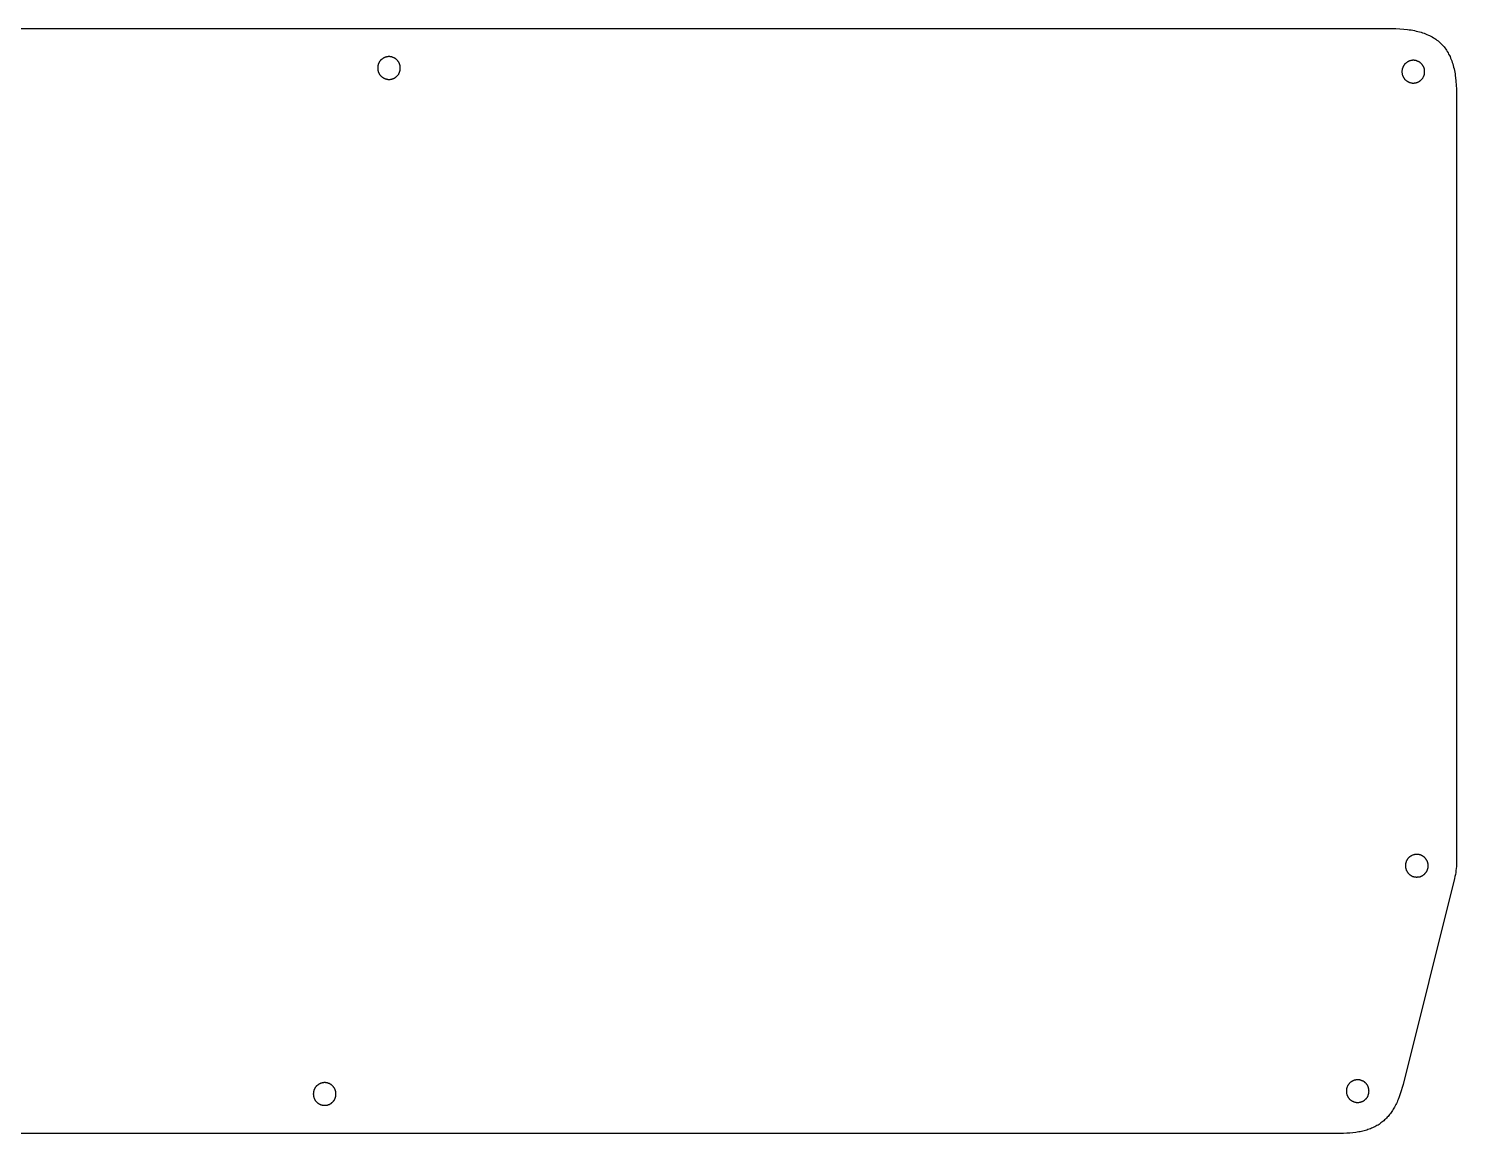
# Model space of a CAD drawing. Header units: millimetres. Extents: x 304 to 569, y -117 to -14.
# Drawn here: x 436.5 to 568.6, y -116.6 to -14.4 of the extents above; entities that cross this region are included whole.
import ezdxf

# ---------------------------------------------------------------- set-up
doc = ezdxf.new("R2010")
doc.units = ezdxf.units.MM
doc.layers.add('top_and_bottom$tb_outline', color=18, linetype='Continuous', true_color=0x000000)
doc.layers.add('top_and_bottom$tb_screws', color=18, linetype='Continuous', true_color=0x000000)

msp = doc.modelspace()

# ---------------------------------------------------------------- linework, layer by layer
at = {"layer": 'top_and_bottom$tb_outline'}
for p, q in [((310.46, -14.43), (562.58, -14.43)), ((562.58, -14.43), (562.97, -14.44)), ((562.97, -14.44), (563.35, -14.45)), ((563.35, -14.45), (563.71, -14.48)), ((563.71, -14.48), (564.06, -14.52)), ((564.06, -14.52), (564.22, -14.54)), ((564.22, -14.54), (564.39, -14.56)), ((564.39, -14.56), (564.55, -14.59)), ((564.55, -14.59), (564.71, -14.62)), ((564.71, -14.62), (564.86, -14.66)), ((564.86, -14.66), (565.01, -14.69)), ((565.01, -14.69), (565.16, -14.73)), ((565.16, -14.73), (565.31, -14.77)), ((565.31, -14.77), (565.45, -14.82)), ((565.45, -14.82), (565.59, -14.86)), ((565.59, -14.86), (565.72, -14.92)), ((565.72, -14.92), (565.85, -14.97)), ((565.85, -14.97), (565.98, -15.03)), ((565.98, -15.03), (566.1, -15.08)), ((566.1, -15.08), (566.22, -15.15)), ((566.22, -15.15), (566.34, -15.21)), ((566.34, -15.21), (566.46, -15.28)), ((566.46, -15.28), (566.57, -15.35)), ((566.57, -15.35), (566.68, -15.42)), ((566.68, -15.42), (566.78, -15.5)), ((566.78, -15.5), (566.88, -15.58)), ((566.88, -15.58), (566.98, -15.67)), ((566.98, -15.67), (567.08, -15.75)), ((567.08, -15.75), (567.17, -15.84)), ((567.17, -15.84), (567.26, -15.93)), ((567.26, -15.93), (567.35, -16.03)), ((567.35, -16.03), (567.43, -16.13)), ((567.43, -16.13), (567.51, -16.23)), ((567.51, -16.23), (567.59, -16.33)), ((567.59, -16.33), (567.66, -16.44)), ((567.66, -16.44), (567.73, -16.55)), ((567.73, -16.55), (567.8, -16.67)), ((567.8, -16.67), (567.86, -16.79)), ((567.86, -16.79), (567.93, -16.91)), ((567.93, -16.91), (567.99, -17.03)), ((567.99, -17.03), (568.04, -17.16)), ((568.04, -17.16), (568.1, -17.29)), ((568.1, -17.29), (568.15, -17.43)), ((568.15, -17.43), (568.19, -17.56)), ((568.19, -17.56), (568.24, -17.7)), ((568.24, -17.7), (568.28, -17.85)), ((568.28, -17.85), (568.32, -18)), ((568.32, -18), (568.36, -18.15)), ((568.36, -18.15), (568.39, -18.3)), ((568.39, -18.3), (568.42, -18.46)), ((568.42, -18.46), (568.45, -18.62)), ((568.45, -18.62), (568.47, -18.79)), ((568.47, -18.79), (568.5, -18.96)), ((568.5, -18.96), (568.53, -19.3)), ((568.53, -19.3), (568.56, -19.67)), ((568.56, -19.67), (568.57, -20.04)), ((568.57, -20.04), (568.58, -20.43)), ((568.58, -20.43), (568.58, -91.58)), ((568.53, -92.31), (568.51, -92.5)), ((568.55, -92.13), (568.53, -92.31)), ((568.57, -91.95), (568.55, -92.13)), ((568.58, -91.76), (568.57, -91.95)), ((568.58, -91.58), (568.58, -91.76)), ((568.4, -93.04), (563.64, -112.09)), ((568.44, -92.86), (568.4, -93.04)), ((568.48, -92.68), (568.44, -92.86)), ((568.51, -92.5), (568.48, -92.68)), ((563.64, -112.09), (563.56, -112.39)), ((563.19, -113.48), (563.14, -113.61)), ((563.29, -113.23), (563.19, -113.48)), ((563.38, -112.96), (563.29, -113.23)), ((563.47, -112.68), (563.38, -112.96)), ((563.56, -112.39), (563.47, -112.68)), ((562.4, -114.88), (562.33, -114.97)), ((562.47, -114.79), (562.4, -114.88)), ((562.54, -114.7), (562.47, -114.79)), ((562.61, -114.6), (562.54, -114.7)), ((562.67, -114.5), (562.61, -114.6)), ((562.74, -114.4), (562.67, -114.5)), ((562.8, -114.29), (562.74, -114.4)), ((562.86, -114.19), (562.8, -114.29)), ((562.92, -114.07), (562.86, -114.19)), ((562.97, -113.96), (562.92, -114.07)), ((563.03, -113.85), (562.97, -113.96)), ((563.09, -113.73), (563.03, -113.85)), ((563.14, -113.61), (563.09, -113.73)), ((560.62, -116.2), (560.51, -116.24)), ((560.72, -116.15), (560.62, -116.2)), ((560.83, -116.11), (560.72, -116.15)), ((560.93, -116.06), (560.83, -116.11)), ((561.03, -116.01), (560.93, -116.06)), ((561.13, -115.96), (561.03, -116.01)), ((561.23, -115.9), (561.13, -115.96)), ((561.33, -115.85), (561.23, -115.9)), ((561.42, -115.79), (561.33, -115.85)), ((561.51, -115.72), (561.42, -115.79)), ((561.6, -115.66), (561.51, -115.72)), ((561.69, -115.59), (561.6, -115.66)), ((561.78, -115.52), (561.69, -115.59)), ((561.86, -115.45), (561.78, -115.52)), ((561.94, -115.38), (561.86, -115.45)), ((562.02, -115.3), (561.94, -115.38)), ((562.1, -115.22), (562.02, -115.3)), ((562.18, -115.14), (562.1, -115.22)), ((562.26, -115.06), (562.18, -115.14)), ((562.33, -114.97), (562.26, -115.06)), ((557.82, -116.63), (315.22, -116.63)), ((558.13, -116.63), (557.82, -116.63)), ((558.43, -116.62), (558.13, -116.63)), ((558.73, -116.6), (558.43, -116.62)), ((559.01, -116.57), (558.73, -116.6)), ((559.28, -116.54), (559.01, -116.57)), ((559.41, -116.52), (559.28, -116.54)), ((559.54, -116.49), (559.41, -116.52)), ((559.67, -116.47), (559.54, -116.49)), ((559.8, -116.44), (559.67, -116.47)), ((559.92, -116.41), (559.8, -116.44)), ((560.04, -116.38), (559.92, -116.41)), ((560.16, -116.35), (560.04, -116.38)), ((560.28, -116.32), (560.16, -116.35)), ((560.39, -116.28), (560.28, -116.32)), ((560.51, -116.24), (560.39, -116.28))]:
    msp.add_line(p, q, dxfattribs=at)
at = {"layer": 'top_and_bottom$tb_screws'}
for p, q in [((469.34, -17.17), (469.31, -17.18)), ((469.37, -17.15), (469.34, -17.17)), ((469.41, -17.13), (469.37, -17.15)), ((469.44, -17.12), (469.41, -17.13)), ((469.47, -17.1), (469.44, -17.12)), ((469.51, -17.09), (469.47, -17.1)), ((469.54, -17.08), (469.51, -17.09)), ((469.58, -17.07), (469.54, -17.08)), ((469.61, -17.06), (469.58, -17.07)), ((469.65, -17.05), (469.61, -17.06)), ((469.68, -17.05), (469.65, -17.05)), ((469.72, -17.04), (469.68, -17.05)), ((469.75, -17.04), (469.72, -17.04)), ((469.79, -17.03), (469.75, -17.04)), ((469.83, -17.03), (469.79, -17.03)), ((469.86, -17.03), (469.83, -17.03)), ((469.9, -17.03), (469.86, -17.03)), ((469.94, -17.03), (469.9, -17.03)), ((469.97, -17.04), (469.94, -17.03)), ((470.01, -17.04), (469.97, -17.04)), ((470.05, -17.05), (470.01, -17.04)), ((470.08, -17.06), (470.05, -17.05)), ((470.12, -17.06), (470.08, -17.06)), ((470.15, -17.07), (470.12, -17.06)), ((470.19, -17.09), (470.15, -17.07)), ((470.22, -17.1), (470.19, -17.09)), ((470.25, -17.11), (470.22, -17.1)), ((470.29, -17.13), (470.25, -17.11)), ((470.32, -17.14), (470.29, -17.13)), ((470.35, -17.16), (470.32, -17.14)), ((470.39, -17.18), (470.35, -17.16)), ((468.82, -17.92), (468.81, -17.95)), ((468.81, -17.95), (468.81, -17.99)), ((468.81, -17.99), (468.81, -18.03)), ((468.81, -18.03), (468.81, -18.06)), ((468.81, -18.06), (468.81, -18.1)), ((468.81, -18.1), (468.81, -18.14)), ((468.81, -18.14), (468.81, -18.17)), ((468.81, -18.17), (468.81, -18.21)), ((468.81, -18.21), (468.82, -18.25)), ((468.83, -17.85), (468.82, -17.88)), ((468.82, -17.88), (468.82, -17.92)), ((468.82, -18.25), (468.82, -18.28)), ((468.82, -18.28), (468.83, -18.32)), ((468.84, -17.81), (468.83, -17.85)), ((468.83, -18.32), (468.84, -18.35)), ((468.85, -17.78), (468.84, -17.81)), ((468.84, -18.35), (468.85, -18.39)), ((468.86, -17.74), (468.85, -17.78)), ((468.85, -18.39), (468.86, -18.42)), ((468.87, -17.71), (468.86, -17.74)), ((468.86, -18.42), (468.87, -18.46)), ((468.89, -17.67), (468.87, -17.71)), ((468.87, -18.46), (468.89, -18.49)), ((468.9, -17.64), (468.89, -17.67)), ((468.92, -17.61), (468.9, -17.64)), ((468.94, -17.58), (468.92, -17.61)), ((468.95, -17.54), (468.94, -17.58)), ((468.97, -17.51), (468.95, -17.54)), ((468.99, -17.48), (468.97, -17.51)), ((469.01, -17.45), (468.99, -17.48)), ((469.04, -17.42), (469.01, -17.45)), ((469.06, -17.4), (469.04, -17.42)), ((469.08, -17.37), (469.06, -17.4)), ((469.11, -17.34), (469.08, -17.37)), ((469.14, -17.32), (469.11, -17.34)), ((469.16, -17.29), (469.14, -17.32)), ((469.19, -17.27), (469.16, -17.29)), ((469.22, -17.25), (469.19, -17.27)), ((469.25, -17.22), (469.22, -17.25)), ((469.28, -17.2), (469.25, -17.22)), ((469.31, -17.18), (469.28, -17.2)), ((470.42, -17.19), (470.39, -17.18)), ((470.45, -17.21), (470.42, -17.19)), ((470.48, -17.24), (470.45, -17.21)), ((470.51, -17.26), (470.48, -17.24)), ((470.53, -17.28), (470.51, -17.26)), ((470.56, -17.3), (470.53, -17.28)), ((470.59, -17.33), (470.56, -17.3)), ((470.61, -17.36), (470.59, -17.33)), ((470.64, -17.38), (470.61, -17.36)), ((470.66, -17.41), (470.64, -17.38)), ((470.68, -17.44), (470.66, -17.41)), ((470.71, -17.47), (470.68, -17.44)), ((470.73, -17.5), (470.71, -17.47)), ((470.75, -17.53), (470.73, -17.5)), ((470.77, -17.56), (470.75, -17.53)), ((470.78, -17.59), (470.77, -17.56)), ((470.8, -17.62), (470.78, -17.59)), ((470.82, -17.66), (470.8, -17.62)), ((470.83, -17.69), (470.82, -17.66)), ((470.82, -18.51), (470.83, -18.47)), ((470.84, -17.72), (470.83, -17.69)), ((470.83, -18.47), (470.84, -18.44)), ((470.85, -17.76), (470.84, -17.72)), ((470.84, -18.44), (470.85, -18.4)), ((470.86, -17.79), (470.85, -17.76)), ((470.85, -18.4), (470.86, -18.37)), ((470.87, -17.83), (470.86, -17.79)), ((470.86, -18.37), (470.87, -18.33)), ((470.88, -17.86), (470.87, -17.83)), ((470.87, -18.33), (470.88, -18.3)), ((470.89, -17.9), (470.88, -17.86)), ((470.88, -18.3), (470.89, -18.26)), ((470.89, -17.94), (470.89, -17.9)), ((470.9, -17.97), (470.89, -17.94)), ((470.89, -18.23), (470.9, -18.19)), ((470.89, -18.26), (470.89, -18.23)), ((470.9, -18.01), (470.9, -17.97)), ((470.9, -18.05), (470.9, -18.01)), ((470.9, -18.08), (470.9, -18.05)), ((470.9, -18.12), (470.9, -18.08)), ((470.9, -18.15), (470.9, -18.12)), ((470.9, -18.19), (470.9, -18.15)), ((563.55, -18.29), (563.54, -18.33)), ((563.54, -18.33), (563.54, -18.37)), ((563.54, -18.37), (563.54, -18.4)), ((563.54, -18.4), (563.54, -18.44)), ((563.54, -18.44), (563.54, -18.48)), ((563.54, -18.48), (563.54, -18.51)), ((563.56, -18.22), (563.55, -18.26)), ((563.55, -18.26), (563.55, -18.29)), ((563.57, -18.19), (563.56, -18.22)), ((563.58, -18.12), (563.57, -18.15)), ((563.57, -18.15), (563.57, -18.19)), ((563.6, -18.08), (563.58, -18.12)), ((563.61, -18.05), (563.6, -18.08)), ((563.62, -18.01), (563.61, -18.05)), ((563.64, -17.98), (563.62, -18.01)), ((563.65, -17.95), (563.64, -17.98)), ((563.67, -17.92), (563.65, -17.95)), ((563.69, -17.88), (563.67, -17.92)), ((563.71, -17.85), (563.69, -17.88)), ((563.73, -17.82), (563.71, -17.85)), ((563.75, -17.79), (563.73, -17.82)), ((563.77, -17.76), (563.75, -17.79)), ((563.79, -17.74), (563.77, -17.76)), ((563.82, -17.71), (563.79, -17.74)), ((563.84, -17.68), (563.82, -17.71)), ((563.87, -17.66), (563.84, -17.68)), ((563.9, -17.63), (563.87, -17.66)), ((563.92, -17.61), (563.9, -17.63)), ((563.95, -17.59), (563.92, -17.61)), ((563.98, -17.56), (563.95, -17.59)), ((564.01, -17.54), (563.98, -17.56)), ((564.04, -17.52), (564.01, -17.54)), ((564.08, -17.51), (564.04, -17.52)), ((564.11, -17.49), (564.08, -17.51)), ((564.14, -17.47), (564.11, -17.49)), ((564.17, -17.46), (564.14, -17.47)), ((564.21, -17.44), (564.17, -17.46)), ((564.24, -17.43), (564.21, -17.44)), ((564.28, -17.42), (564.24, -17.43)), ((564.31, -17.41), (564.28, -17.42)), ((564.35, -17.4), (564.31, -17.41)), ((564.38, -17.39), (564.35, -17.4)), ((564.42, -17.39), (564.38, -17.39)), ((564.45, -17.38), (564.42, -17.39)), ((564.49, -17.38), (564.45, -17.38)), ((564.53, -17.37), (564.49, -17.38)), ((564.56, -17.37), (564.53, -17.37)), ((564.6, -17.37), (564.56, -17.37)), ((564.64, -17.37), (564.6, -17.37)), ((564.67, -17.37), (564.64, -17.37)), ((564.71, -17.38), (564.67, -17.37)), ((564.74, -17.38), (564.71, -17.38)), ((564.78, -17.39), (564.74, -17.38)), ((564.82, -17.4), (564.78, -17.39)), ((564.85, -17.4), (564.82, -17.4)), ((564.89, -17.41), (564.85, -17.4)), ((564.92, -17.43), (564.89, -17.41)), ((564.96, -17.44), (564.92, -17.43)), ((564.99, -17.45), (564.96, -17.44)), ((565.02, -17.47), (564.99, -17.45)), ((565.06, -17.48), (565.02, -17.47)), ((565.09, -17.5), (565.06, -17.48)), ((565.12, -17.52), (565.09, -17.5)), ((565.15, -17.53), (565.12, -17.52)), ((565.18, -17.55), (565.15, -17.53)), ((565.21, -17.58), (565.18, -17.55)), ((565.24, -17.6), (565.21, -17.58)), ((565.27, -17.62), (565.24, -17.6)), ((565.3, -17.64), (565.27, -17.62)), ((565.32, -17.67), (565.3, -17.64)), ((565.35, -17.7), (565.32, -17.67)), ((565.37, -17.72), (565.35, -17.7)), ((565.4, -17.75), (565.37, -17.72)), ((565.42, -17.78), (565.4, -17.75)), ((565.44, -17.81), (565.42, -17.78)), ((565.46, -17.84), (565.44, -17.81)), ((565.48, -17.87), (565.46, -17.84)), ((565.5, -17.9), (565.48, -17.87)), ((565.52, -17.93), (565.5, -17.9)), ((565.53, -17.96), (565.52, -17.93)), ((565.55, -18), (565.53, -17.96)), ((565.56, -18.03), (565.55, -18)), ((565.58, -18.06), (565.56, -18.03)), ((565.59, -18.1), (565.58, -18.06)), ((565.6, -18.13), (565.59, -18.1)), ((565.61, -18.17), (565.6, -18.13)), ((565.62, -18.2), (565.61, -18.17)), ((565.62, -18.24), (565.62, -18.2)), ((565.63, -18.28), (565.62, -18.24)), ((565.63, -18.31), (565.63, -18.28)), ((565.64, -18.35), (565.63, -18.31)), ((565.64, -18.39), (565.64, -18.35)), ((565.64, -18.42), (565.64, -18.39)), ((565.64, -18.46), (565.64, -18.42)), ((565.64, -18.49), (565.64, -18.46)), ((468.89, -18.49), (468.9, -18.52)), ((468.9, -18.52), (468.92, -18.56)), ((468.92, -18.56), (468.94, -18.59)), ((468.94, -18.59), (468.95, -18.62)), ((468.95, -18.62), (468.97, -18.65)), ((468.97, -18.65), (468.99, -18.68)), ((468.99, -18.68), (469.01, -18.71)), ((469.01, -18.71), (469.04, -18.74)), ((469.04, -18.74), (469.06, -18.77)), ((469.06, -18.77), (469.08, -18.79)), ((469.08, -18.79), (469.11, -18.82)), ((469.11, -18.82), (469.14, -18.85)), ((469.14, -18.85), (469.16, -18.87)), ((469.16, -18.87), (469.19, -18.89)), ((469.19, -18.89), (469.22, -18.92)), ((469.22, -18.92), (469.25, -18.94)), ((469.25, -18.94), (469.28, -18.96)), ((469.28, -18.96), (469.31, -18.98)), ((469.31, -18.98), (469.34, -19)), ((469.34, -19), (469.37, -19.01)), ((469.37, -19.01), (469.41, -19.03)), ((469.41, -19.03), (469.44, -19.05)), ((469.44, -19.05), (469.47, -19.06)), ((469.47, -19.06), (469.51, -19.07)), ((469.51, -19.07), (469.54, -19.08)), ((469.54, -19.08), (469.58, -19.09)), ((469.58, -19.09), (469.61, -19.1)), ((469.61, -19.1), (469.65, -19.11)), ((469.65, -19.11), (469.68, -19.12)), ((469.68, -19.12), (469.72, -19.12)), ((469.72, -19.12), (469.75, -19.13)), ((469.75, -19.13), (469.79, -19.13)), ((469.79, -19.13), (469.83, -19.13)), ((469.83, -19.13), (469.86, -19.13)), ((469.86, -19.13), (469.9, -19.13)), ((469.9, -19.13), (469.94, -19.13)), ((469.94, -19.13), (469.97, -19.13)), ((469.97, -19.13), (470.01, -19.12)), ((470.01, -19.12), (470.05, -19.11)), ((470.05, -19.11), (470.08, -19.11)), ((470.08, -19.11), (470.12, -19.1)), ((470.12, -19.1), (470.15, -19.09)), ((470.15, -19.09), (470.19, -19.08)), ((470.19, -19.08), (470.22, -19.07)), ((470.22, -19.07), (470.25, -19.05)), ((470.25, -19.05), (470.29, -19.04)), ((470.29, -19.04), (470.32, -19.02)), ((470.32, -19.02), (470.35, -19.01)), ((470.35, -19.01), (470.39, -18.99)), ((470.39, -18.99), (470.42, -18.97)), ((470.42, -18.97), (470.45, -18.95)), ((470.45, -18.95), (470.48, -18.93)), ((470.48, -18.93), (470.51, -18.91)), ((470.51, -18.91), (470.53, -18.88)), ((470.53, -18.88), (470.56, -18.86)), ((470.56, -18.86), (470.59, -18.83)), ((470.59, -18.83), (470.61, -18.81)), ((470.61, -18.81), (470.64, -18.78)), ((470.64, -18.78), (470.66, -18.75)), ((470.66, -18.75), (470.68, -18.73)), ((470.68, -18.73), (470.71, -18.7)), ((470.71, -18.7), (470.73, -18.67)), ((470.73, -18.67), (470.75, -18.64)), ((470.75, -18.64), (470.77, -18.6)), ((470.77, -18.6), (470.78, -18.57)), ((470.78, -18.57), (470.8, -18.54)), ((470.8, -18.54), (470.82, -18.51)), ((563.54, -18.51), (563.55, -18.55)), ((563.55, -18.55), (563.55, -18.59)), ((563.55, -18.59), (563.56, -18.62)), ((563.56, -18.62), (563.57, -18.66)), ((563.57, -18.66), (563.57, -18.69)), ((563.57, -18.69), (563.58, -18.73)), ((563.58, -18.73), (563.6, -18.76)), ((563.6, -18.76), (563.61, -18.8)), ((563.61, -18.8), (563.62, -18.83)), ((563.62, -18.83), (563.64, -18.86)), ((563.64, -18.86), (563.65, -18.9)), ((563.65, -18.9), (563.67, -18.93)), ((563.67, -18.93), (563.69, -18.96)), ((563.69, -18.96), (563.71, -18.99)), ((563.71, -18.99), (563.73, -19.02)), ((563.73, -19.02), (563.75, -19.05)), ((563.75, -19.05), (563.77, -19.08)), ((563.77, -19.08), (563.79, -19.11)), ((563.79, -19.11), (563.82, -19.13)), ((563.82, -19.13), (563.84, -19.16)), ((563.84, -19.16), (563.87, -19.19)), ((563.87, -19.19), (563.9, -19.21)), ((563.9, -19.21), (563.92, -19.23)), ((563.92, -19.23), (563.95, -19.26)), ((563.95, -19.26), (563.98, -19.28)), ((563.98, -19.28), (564.01, -19.3)), ((564.01, -19.3), (564.04, -19.32)), ((564.04, -19.32), (564.08, -19.34)), ((564.08, -19.34), (564.11, -19.35)), ((564.11, -19.35), (564.14, -19.37)), ((564.14, -19.37), (564.17, -19.39)), ((564.17, -19.39), (564.21, -19.4)), ((564.21, -19.4), (564.24, -19.41)), ((564.24, -19.41), (564.28, -19.42)), ((564.28, -19.42), (564.31, -19.43)), ((564.31, -19.43), (564.35, -19.44)), ((564.35, -19.44), (564.38, -19.45)), ((564.38, -19.45), (564.42, -19.46)), ((564.42, -19.46), (564.45, -19.46)), ((564.45, -19.46), (564.49, -19.47)), ((564.49, -19.47), (564.53, -19.47)), ((564.53, -19.47), (564.56, -19.47)), ((564.56, -19.47), (564.6, -19.47)), ((564.6, -19.47), (564.64, -19.47)), ((564.64, -19.47), (564.67, -19.47)), ((564.67, -19.47), (564.71, -19.46)), ((564.71, -19.46), (564.74, -19.46)), ((564.74, -19.46), (564.78, -19.45)), ((564.78, -19.45), (564.82, -19.45)), ((564.82, -19.45), (564.85, -19.44)), ((564.85, -19.44), (564.89, -19.43)), ((564.89, -19.43), (564.92, -19.42)), ((564.92, -19.42), (564.96, -19.41)), ((564.96, -19.41), (564.99, -19.39)), ((564.99, -19.39), (565.02, -19.38)), ((565.02, -19.38), (565.06, -19.36)), ((565.06, -19.36), (565.09, -19.35)), ((565.09, -19.35), (565.12, -19.33)), ((565.12, -19.33), (565.15, -19.31)), ((565.15, -19.31), (565.18, -19.29)), ((565.18, -19.29), (565.21, -19.27)), ((565.21, -19.27), (565.24, -19.25)), ((565.24, -19.25), (565.27, -19.22)), ((565.27, -19.22), (565.3, -19.2)), ((565.3, -19.2), (565.32, -19.17)), ((565.32, -19.17), (565.35, -19.15)), ((565.35, -19.15), (565.37, -19.12)), ((565.37, -19.12), (565.4, -19.09)), ((565.4, -19.09), (565.42, -19.07)), ((565.42, -19.07), (565.44, -19.04)), ((565.44, -19.04), (565.46, -19.01)), ((565.46, -19.01), (565.48, -18.98)), ((565.48, -18.98), (565.5, -18.94)), ((565.5, -18.94), (565.52, -18.91)), ((565.52, -18.91), (565.53, -18.88)), ((565.53, -18.88), (565.55, -18.85)), ((565.55, -18.85), (565.56, -18.81)), ((565.56, -18.81), (565.58, -18.78)), ((565.58, -18.78), (565.59, -18.74)), ((565.59, -18.74), (565.6, -18.71)), ((565.6, -18.71), (565.61, -18.67)), ((565.61, -18.67), (565.62, -18.64)), ((565.62, -18.6), (565.63, -18.57)), ((565.62, -18.64), (565.62, -18.6)), ((565.63, -18.53), (565.64, -18.49)), ((565.63, -18.57), (565.63, -18.53)), ((564.19, -91.1), (564.17, -91.13)), ((564.22, -91.08), (564.19, -91.1)), ((564.25, -91.06), (564.22, -91.08)), ((564.28, -91.03), (564.25, -91.06)), ((564.31, -91.01), (564.28, -91.03)), ((564.34, -90.99), (564.31, -91.01)), ((564.37, -90.97), (564.34, -90.99)), ((564.4, -90.95), (564.37, -90.97)), ((564.43, -90.94), (564.4, -90.95)), ((564.46, -90.92), (564.43, -90.94)), ((564.5, -90.9), (564.46, -90.92)), ((564.53, -90.89), (564.5, -90.9)), ((564.56, -90.88), (564.53, -90.89)), ((564.6, -90.87), (564.56, -90.88)), ((564.63, -90.86), (564.6, -90.87)), ((564.67, -90.85), (564.63, -90.86)), ((564.7, -90.84), (564.67, -90.85)), ((564.74, -90.83), (564.7, -90.84)), ((564.78, -90.83), (564.74, -90.83)), ((564.81, -90.82), (564.78, -90.83)), ((564.85, -90.82), (564.81, -90.82)), ((564.88, -90.82), (564.85, -90.82)), ((564.92, -90.82), (564.88, -90.82)), ((564.96, -90.82), (564.92, -90.82)), ((564.99, -90.82), (564.96, -90.82)), ((565.03, -90.82), (564.99, -90.82)), ((565.07, -90.83), (565.03, -90.82)), ((565.1, -90.84), (565.07, -90.83)), ((565.14, -90.84), (565.1, -90.84)), ((565.17, -90.85), (565.14, -90.84)), ((565.21, -90.86), (565.17, -90.85)), ((565.24, -90.87), (565.21, -90.86)), ((565.28, -90.88), (565.24, -90.87)), ((565.31, -90.9), (565.28, -90.88)), ((565.35, -90.91), (565.31, -90.9)), ((565.38, -90.93), (565.35, -90.91)), ((565.41, -90.94), (565.38, -90.93)), ((565.44, -90.96), (565.41, -90.94)), ((565.47, -90.98), (565.44, -90.96)), ((565.5, -91), (565.47, -90.98)), ((565.53, -91.02), (565.5, -91)), ((565.56, -91.04), (565.53, -91.02)), ((565.59, -91.07), (565.56, -91.04)), ((565.62, -91.09), (565.59, -91.07)), ((565.65, -91.12), (565.62, -91.09)), ((565.67, -91.14), (565.65, -91.12)), ((563.87, -91.78), (563.86, -91.81)), ((563.86, -91.81), (563.86, -91.85)), ((563.86, -91.85), (563.86, -91.89)), ((563.86, -91.89), (563.86, -91.92)), ((563.86, -91.92), (563.87, -91.96)), ((563.88, -91.7), (563.87, -91.74)), ((563.87, -91.74), (563.87, -91.78)), ((563.87, -91.96), (563.87, -92)), ((563.87, -92), (563.88, -92.03)), ((563.89, -91.63), (563.88, -91.67)), ((563.88, -91.67), (563.88, -91.7)), ((563.88, -92.03), (563.88, -92.07)), ((563.88, -92.07), (563.89, -92.1)), ((563.9, -91.6), (563.89, -91.63)), ((563.89, -92.1), (563.9, -92.14)), ((563.91, -91.56), (563.9, -91.6)), ((563.9, -92.14), (563.91, -92.17)), ((563.92, -91.53), (563.91, -91.56)), ((563.91, -92.17), (563.92, -92.21)), ((563.93, -91.49), (563.92, -91.53)), ((563.92, -92.21), (563.93, -92.24)), ((563.94, -91.46), (563.93, -91.49)), ((563.93, -92.24), (563.94, -92.28)), ((563.96, -91.43), (563.94, -91.46)), ((563.94, -92.28), (563.96, -92.31)), ((563.98, -91.39), (563.96, -91.43)), ((563.96, -92.31), (563.98, -92.34)), ((563.99, -91.36), (563.98, -91.39)), ((563.98, -92.34), (563.99, -92.37)), ((564.01, -91.33), (563.99, -91.36)), ((563.99, -92.37), (564.01, -92.41)), ((564.03, -91.3), (564.01, -91.33)), ((564.01, -92.41), (564.03, -92.44)), ((564.05, -91.27), (564.03, -91.3)), ((564.03, -92.44), (564.05, -92.47)), ((564.07, -91.24), (564.05, -91.27)), ((564.09, -91.21), (564.07, -91.24)), ((564.12, -91.18), (564.09, -91.21)), ((564.14, -91.15), (564.12, -91.18)), ((564.17, -91.13), (564.14, -91.15)), ((565.7, -91.17), (565.67, -91.14)), ((565.72, -91.2), (565.7, -91.17)), ((565.74, -91.22), (565.72, -91.2)), ((565.76, -91.25), (565.74, -91.22)), ((565.78, -91.28), (565.76, -91.25)), ((565.8, -91.31), (565.78, -91.28)), ((565.78, -92.45), (565.8, -92.42)), ((565.82, -91.35), (565.8, -91.31)), ((565.8, -92.42), (565.82, -92.39)), ((565.84, -91.38), (565.82, -91.35)), ((565.82, -92.39), (565.84, -92.36)), ((565.86, -91.41), (565.84, -91.38)), ((565.84, -92.36), (565.86, -92.33)), ((565.87, -91.44), (565.86, -91.41)), ((565.86, -92.33), (565.87, -92.29)), ((565.89, -91.48), (565.87, -91.44)), ((565.87, -92.29), (565.89, -92.26)), ((565.9, -91.51), (565.89, -91.48)), ((565.89, -92.26), (565.9, -92.23)), ((565.91, -91.55), (565.9, -91.51)), ((565.9, -92.23), (565.91, -92.19)), ((565.92, -91.58), (565.91, -91.55)), ((565.91, -92.19), (565.92, -92.16)), ((565.93, -91.62), (565.92, -91.58)), ((565.92, -92.16), (565.93, -92.12)), ((565.94, -91.65), (565.93, -91.62)), ((565.93, -92.12), (565.94, -92.09)), ((565.95, -91.69), (565.94, -91.65)), ((565.94, -92.09), (565.95, -92.05)), ((565.95, -91.72), (565.95, -91.69)), ((565.96, -91.76), (565.95, -91.72)), ((565.95, -92.01), (565.96, -91.98)), ((565.95, -92.05), (565.95, -92.01)), ((565.96, -91.8), (565.96, -91.76)), ((565.96, -91.83), (565.96, -91.8)), ((565.96, -91.87), (565.96, -91.83)), ((565.96, -91.9), (565.96, -91.87)), ((565.96, -91.94), (565.96, -91.9)), ((565.96, -91.98), (565.96, -91.94)), ((564.05, -92.47), (564.07, -92.5)), ((564.07, -92.5), (564.09, -92.53)), ((564.09, -92.53), (564.12, -92.55)), ((564.12, -92.55), (564.14, -92.58)), ((564.14, -92.58), (564.17, -92.61)), ((564.17, -92.61), (564.19, -92.63)), ((564.19, -92.63), (564.22, -92.66)), ((564.22, -92.66), (564.25, -92.68)), ((564.25, -92.68), (564.28, -92.7)), ((564.28, -92.7), (564.31, -92.72)), ((564.31, -92.72), (564.34, -92.75)), ((564.34, -92.75), (564.37, -92.76)), ((564.37, -92.76), (564.4, -92.78)), ((564.4, -92.78), (564.43, -92.8)), ((564.43, -92.8), (564.46, -92.82)), ((564.46, -92.82), (564.5, -92.83)), ((564.5, -92.83), (564.53, -92.85)), ((564.53, -92.85), (564.56, -92.86)), ((564.56, -92.86), (564.6, -92.87)), ((564.6, -92.87), (564.63, -92.88)), ((564.63, -92.88), (564.67, -92.89)), ((564.67, -92.89), (564.7, -92.9)), ((564.7, -92.9), (564.74, -92.9)), ((564.74, -92.9), (564.78, -92.91)), ((564.78, -92.91), (564.81, -92.91)), ((564.81, -92.91), (564.85, -92.92)), ((564.85, -92.92), (564.88, -92.92)), ((564.88, -92.92), (564.92, -92.92)), ((564.92, -92.92), (564.96, -92.92)), ((564.96, -92.92), (564.99, -92.91)), ((564.99, -92.91), (565.03, -92.91)), ((565.03, -92.91), (565.07, -92.91)), ((565.07, -92.91), (565.1, -92.9)), ((565.1, -92.9), (565.14, -92.89)), ((565.14, -92.89), (565.17, -92.88)), ((565.17, -92.88), (565.21, -92.88)), ((565.21, -92.88), (565.24, -92.86)), ((565.24, -92.86), (565.28, -92.85)), ((565.28, -92.85), (565.31, -92.84)), ((565.31, -92.84), (565.35, -92.82)), ((565.35, -92.82), (565.38, -92.81)), ((565.38, -92.81), (565.41, -92.79)), ((565.41, -92.79), (565.44, -92.77)), ((565.44, -92.77), (565.47, -92.76)), ((565.47, -92.76), (565.5, -92.74)), ((565.5, -92.74), (565.53, -92.71)), ((565.53, -92.71), (565.56, -92.69)), ((565.56, -92.69), (565.59, -92.67)), ((565.59, -92.67), (565.62, -92.64)), ((565.62, -92.64), (565.65, -92.62)), ((565.65, -92.62), (565.67, -92.59)), ((565.67, -92.59), (565.7, -92.57)), ((565.7, -92.57), (565.72, -92.54)), ((565.72, -92.54), (565.74, -92.51)), ((565.74, -92.51), (565.76, -92.48)), ((565.76, -92.48), (565.78, -92.45)), ((463.16, -112.24), (463.13, -112.27)), ((463.18, -112.22), (463.16, -112.24)), ((463.21, -112.19), (463.18, -112.22)), ((463.24, -112.17), (463.21, -112.19)), ((463.27, -112.15), (463.24, -112.17)), ((463.3, -112.12), (463.27, -112.15)), ((463.33, -112.1), (463.3, -112.12)), ((463.36, -112.08), (463.33, -112.1)), ((463.39, -112.07), (463.36, -112.08)), ((463.42, -112.05), (463.39, -112.07)), ((463.45, -112.03), (463.42, -112.05)), ((463.49, -112.02), (463.45, -112.03)), ((463.52, -112), (463.49, -112.02)), ((463.56, -111.99), (463.52, -112)), ((463.59, -111.98), (463.56, -111.99)), ((463.63, -111.97), (463.59, -111.98)), ((463.66, -111.96), (463.63, -111.97)), ((463.7, -111.95), (463.66, -111.96)), ((463.73, -111.94), (463.7, -111.95)), ((463.77, -111.94), (463.73, -111.94)), ((463.8, -111.94), (463.77, -111.94)), ((463.84, -111.93), (463.8, -111.94)), ((463.88, -111.93), (463.84, -111.93)), ((463.91, -111.93), (463.88, -111.93)), ((463.95, -111.93), (463.91, -111.93)), ((463.99, -111.93), (463.95, -111.93)), ((464.02, -111.94), (463.99, -111.93)), ((464.06, -111.94), (464.02, -111.94)), ((464.09, -111.95), (464.06, -111.94)), ((464.13, -111.96), (464.09, -111.95)), ((464.17, -111.96), (464.13, -111.96)), ((464.2, -111.97), (464.17, -111.96)), ((464.24, -111.98), (464.2, -111.97)), ((464.27, -112), (464.24, -111.98)), ((464.3, -112.01), (464.27, -112)), ((464.34, -112.02), (464.3, -112.01)), ((464.37, -112.04), (464.34, -112.02)), ((464.4, -112.06), (464.37, -112.04)), ((464.43, -112.07), (464.4, -112.06)), ((464.47, -112.09), (464.43, -112.07)), ((464.5, -112.11), (464.47, -112.09)), ((464.53, -112.13), (464.5, -112.11)), ((464.55, -112.16), (464.53, -112.13)), ((464.58, -112.18), (464.55, -112.16)), ((464.61, -112.2), (464.58, -112.18)), ((464.64, -112.23), (464.61, -112.2)), ((464.66, -112.25), (464.64, -112.23)), ((558.51, -112.24), (558.49, -112.27)), ((558.53, -112.21), (558.51, -112.24)), ((558.54, -112.18), (558.53, -112.21)), ((558.56, -112.15), (558.54, -112.18)), ((558.58, -112.12), (558.56, -112.15)), ((558.6, -112.09), (558.58, -112.12)), ((558.63, -112.06), (558.6, -112.09)), ((558.65, -112.03), (558.63, -112.06)), ((558.67, -112), (558.65, -112.03)), ((558.7, -111.98), (558.67, -112)), ((558.73, -111.95), (558.7, -111.98)), ((558.75, -111.93), (558.73, -111.95)), ((558.78, -111.9), (558.75, -111.93)), ((558.81, -111.88), (558.78, -111.9)), ((558.84, -111.86), (558.81, -111.88)), ((558.87, -111.84), (558.84, -111.86)), ((558.9, -111.82), (558.87, -111.84)), ((558.93, -111.8), (558.9, -111.82)), ((558.96, -111.78), (558.93, -111.8)), ((559, -111.77), (558.96, -111.78)), ((559.03, -111.75), (559, -111.77)), ((559.06, -111.74), (559.03, -111.75)), ((559.1, -111.73), (559.06, -111.74)), ((559.13, -111.71), (559.1, -111.73)), ((559.17, -111.7), (559.13, -111.71)), ((559.2, -111.69), (559.17, -111.7)), ((559.24, -111.69), (559.2, -111.69)), ((559.27, -111.68), (559.24, -111.69)), ((559.31, -111.67), (559.27, -111.68)), ((559.35, -111.67), (559.31, -111.67)), ((559.38, -111.67), (559.35, -111.67)), ((559.42, -111.67), (559.38, -111.67)), ((559.45, -111.67), (559.42, -111.67)), ((559.49, -111.67), (559.45, -111.67)), ((559.53, -111.67), (559.49, -111.67)), ((559.56, -111.67), (559.53, -111.67)), ((559.6, -111.68), (559.56, -111.67)), ((559.64, -111.68), (559.6, -111.68)), ((559.67, -111.69), (559.64, -111.68)), ((559.71, -111.7), (559.67, -111.69)), ((559.74, -111.71), (559.71, -111.7)), ((559.78, -111.72), (559.74, -111.71)), ((559.81, -111.73), (559.78, -111.72)), ((559.84, -111.75), (559.81, -111.73)), ((559.88, -111.76), (559.84, -111.75)), ((559.91, -111.78), (559.88, -111.76)), ((559.94, -111.79), (559.91, -111.78)), ((559.98, -111.81), (559.94, -111.79)), ((560.01, -111.83), (559.98, -111.81)), ((560.04, -111.85), (560.01, -111.83)), ((560.07, -111.87), (560.04, -111.85)), ((560.1, -111.89), (560.07, -111.87)), ((560.12, -111.92), (560.1, -111.89)), ((560.15, -111.94), (560.12, -111.92)), ((560.18, -111.96), (560.15, -111.94)), ((560.2, -111.99), (560.18, -111.96)), ((560.23, -112.02), (560.2, -111.99)), ((560.25, -112.04), (560.23, -112.02)), ((560.27, -112.07), (560.25, -112.04)), ((560.3, -112.1), (560.27, -112.07)), ((560.32, -112.13), (560.3, -112.1)), ((560.34, -112.16), (560.32, -112.13)), ((560.36, -112.19), (560.34, -112.16)), ((560.37, -112.23), (560.36, -112.19)), ((560.39, -112.26), (560.37, -112.23)), ((462.86, -112.93), (462.85, -112.96)), ((462.85, -112.96), (462.85, -113)), ((462.85, -113), (462.86, -113.04)), ((462.87, -112.82), (462.86, -112.85)), ((462.86, -112.85), (462.86, -112.89)), ((462.86, -112.89), (462.86, -112.93)), ((462.86, -113.04), (462.86, -113.07)), ((462.86, -113.07), (462.86, -113.11)), ((462.86, -113.11), (462.87, -113.14)), ((462.88, -112.75), (462.87, -112.78)), ((462.87, -112.78), (462.87, -112.82)), ((462.87, -113.14), (462.87, -113.18)), ((462.87, -113.18), (462.88, -113.22)), ((462.89, -112.71), (462.88, -112.75)), ((462.88, -113.22), (462.89, -113.25)), ((462.9, -112.68), (462.89, -112.71)), ((462.89, -113.25), (462.9, -113.29)), ((462.91, -112.64), (462.9, -112.68)), ((462.9, -113.29), (462.91, -113.32)), ((462.92, -112.61), (462.91, -112.64)), ((462.91, -113.32), (462.92, -113.36)), ((462.94, -112.57), (462.92, -112.61)), ((462.92, -113.36), (462.94, -113.39)), ((462.95, -112.54), (462.94, -112.57)), ((462.94, -113.39), (462.95, -113.42)), ((462.97, -112.51), (462.95, -112.54)), ((462.95, -113.42), (462.97, -113.45)), ((462.98, -112.47), (462.97, -112.51)), ((462.97, -113.45), (462.98, -113.49)), ((463, -112.44), (462.98, -112.47)), ((462.98, -113.49), (463, -113.52)), ((463.02, -112.41), (463, -112.44)), ((463, -113.52), (463.02, -113.55)), ((463.04, -112.38), (463.02, -112.41)), ((463.02, -113.55), (463.04, -113.58)), ((463.06, -112.35), (463.04, -112.38)), ((463.09, -112.32), (463.06, -112.35)), ((463.11, -112.29), (463.09, -112.32)), ((463.13, -112.27), (463.11, -112.29)), ((464.69, -112.28), (464.66, -112.25)), ((464.71, -112.31), (464.69, -112.28)), ((464.73, -112.34), (464.71, -112.31)), ((464.76, -112.37), (464.73, -112.34)), ((464.78, -112.4), (464.76, -112.37)), ((464.76, -113.59), (464.78, -113.57)), ((464.8, -112.43), (464.78, -112.4)), ((464.78, -113.57), (464.8, -113.53)), ((464.82, -112.46), (464.8, -112.43)), ((464.8, -113.53), (464.82, -113.5)), ((464.83, -112.49), (464.82, -112.46)), ((464.82, -113.5), (464.83, -113.47)), ((464.85, -112.52), (464.83, -112.49)), ((464.83, -113.47), (464.85, -113.44)), ((464.86, -112.56), (464.85, -112.52)), ((464.85, -113.44), (464.86, -113.41)), ((464.88, -112.59), (464.86, -112.56)), ((464.86, -113.41), (464.88, -113.37)), ((464.89, -112.62), (464.88, -112.59)), ((464.88, -113.37), (464.89, -113.34)), ((464.9, -112.66), (464.89, -112.62)), ((464.89, -113.34), (464.9, -113.3)), ((464.91, -112.69), (464.9, -112.66)), ((464.9, -113.3), (464.91, -113.27)), ((464.92, -112.73), (464.91, -112.69)), ((464.91, -113.27), (464.92, -113.23)), ((464.93, -112.76), (464.92, -112.73)), ((464.92, -113.23), (464.93, -113.2)), ((464.94, -112.8), (464.93, -112.76)), ((464.93, -113.2), (464.94, -113.16)), ((464.94, -112.84), (464.94, -112.8)), ((464.95, -112.87), (464.94, -112.84)), ((464.94, -113.13), (464.95, -113.09)), ((464.94, -113.16), (464.94, -113.13)), ((464.95, -112.91), (464.95, -112.87)), ((464.95, -112.94), (464.95, -112.91)), ((464.95, -112.98), (464.95, -112.94)), ((464.95, -113.02), (464.95, -112.98)), ((464.95, -113.05), (464.95, -113.02)), ((464.95, -113.09), (464.95, -113.05)), ((558.41, -112.55), (558.4, -112.59)), ((558.4, -112.59), (558.4, -112.63)), ((558.4, -112.63), (558.4, -112.66)), ((558.4, -112.66), (558.4, -112.7)), ((558.4, -112.7), (558.4, -112.73)), ((558.4, -112.73), (558.4, -112.77)), ((558.4, -112.77), (558.4, -112.81)), ((558.4, -112.81), (558.4, -112.84)), ((558.4, -112.84), (558.41, -112.88)), ((558.42, -112.48), (558.41, -112.52)), ((558.41, -112.52), (558.41, -112.55)), ((558.41, -112.88), (558.41, -112.92)), ((558.41, -112.92), (558.42, -112.95)), ((558.43, -112.45), (558.42, -112.48)), ((558.42, -112.95), (558.43, -112.99)), ((558.44, -112.41), (558.43, -112.45)), ((558.43, -112.99), (558.44, -113.02)), ((558.45, -112.38), (558.44, -112.41)), ((558.44, -113.02), (558.45, -113.06)), ((558.46, -112.34), (558.45, -112.38)), ((558.45, -113.06), (558.46, -113.09)), ((558.48, -112.31), (558.46, -112.34)), ((558.46, -113.09), (558.48, -113.12)), ((558.49, -112.27), (558.48, -112.31)), ((558.48, -113.12), (558.49, -113.16)), ((558.49, -113.16), (558.51, -113.19)), ((558.51, -113.19), (558.53, -113.22)), ((558.53, -113.22), (558.54, -113.25)), ((558.54, -113.25), (558.56, -113.29)), ((558.56, -113.29), (558.58, -113.32)), ((558.58, -113.32), (558.6, -113.35)), ((558.6, -113.35), (558.63, -113.37)), ((558.63, -113.37), (558.65, -113.4)), ((558.65, -113.4), (558.67, -113.43)), ((558.67, -113.43), (558.7, -113.46)), ((558.7, -113.46), (558.73, -113.48)), ((558.73, -113.48), (558.75, -113.51)), ((558.75, -113.51), (558.78, -113.53)), ((558.78, -113.53), (558.81, -113.55)), ((558.81, -113.55), (558.84, -113.57)), ((558.84, -113.57), (558.87, -113.59)), ((560.04, -113.58), (560.07, -113.56)), ((560.07, -113.56), (560.1, -113.54)), ((560.1, -113.54), (560.12, -113.52)), ((560.12, -113.52), (560.15, -113.49)), ((560.15, -113.49), (560.18, -113.47)), ((560.18, -113.47), (560.2, -113.44)), ((560.2, -113.44), (560.23, -113.42)), ((560.23, -113.42), (560.25, -113.39)), ((560.25, -113.39), (560.27, -113.36)), ((560.27, -113.36), (560.3, -113.33)), ((560.3, -113.33), (560.32, -113.3)), ((560.32, -113.3), (560.34, -113.27)), ((560.34, -113.27), (560.36, -113.24)), ((560.36, -113.24), (560.37, -113.21)), ((560.37, -113.21), (560.39, -113.17)), ((560.41, -112.29), (560.39, -112.26)), ((560.39, -113.17), (560.41, -113.14)), ((560.42, -112.32), (560.41, -112.29)), ((560.41, -113.14), (560.42, -113.11)), ((560.43, -112.36), (560.42, -112.32)), ((560.42, -113.11), (560.43, -113.07)), ((560.44, -112.39), (560.43, -112.36)), ((560.43, -113.07), (560.44, -113.04)), ((560.45, -112.43), (560.44, -112.39)), ((560.44, -113.04), (560.45, -113)), ((560.46, -112.46), (560.45, -112.43)), ((560.45, -113), (560.46, -112.97)), ((560.47, -112.5), (560.46, -112.46)), ((560.46, -112.97), (560.47, -112.93)), ((560.48, -112.53), (560.47, -112.5)), ((560.47, -112.93), (560.48, -112.9)), ((560.49, -112.57), (560.48, -112.53)), ((560.48, -112.9), (560.49, -112.86)), ((560.49, -112.61), (560.49, -112.57)), ((560.49, -112.64), (560.49, -112.61)), ((560.49, -112.68), (560.49, -112.64)), ((560.5, -112.72), (560.49, -112.68)), ((560.49, -112.75), (560.5, -112.72)), ((560.49, -112.79), (560.49, -112.75)), ((560.49, -112.83), (560.49, -112.79)), ((560.49, -112.86), (560.49, -112.83)), ((463.04, -113.58), (463.06, -113.61)), ((463.06, -113.61), (463.09, -113.64)), ((463.09, -113.64), (463.11, -113.67)), ((463.11, -113.67), (463.13, -113.69)), ((463.13, -113.69), (463.16, -113.72)), ((463.16, -113.72), (463.18, -113.75)), ((463.18, -113.75), (463.21, -113.77)), ((463.21, -113.77), (463.24, -113.79)), ((463.24, -113.79), (463.27, -113.82)), ((463.27, -113.82), (463.3, -113.84)), ((463.3, -113.84), (463.33, -113.86)), ((463.33, -113.86), (463.36, -113.88)), ((463.36, -113.88), (463.39, -113.9)), ((463.39, -113.9), (463.42, -113.91)), ((463.42, -113.91), (463.45, -113.93)), ((463.45, -113.93), (463.49, -113.94)), ((463.49, -113.94), (463.52, -113.96)), ((463.52, -113.96), (463.56, -113.97)), ((463.56, -113.97), (463.59, -113.98)), ((463.59, -113.98), (463.63, -113.99)), ((463.63, -113.99), (463.66, -114)), ((463.66, -114), (463.7, -114.01)), ((463.7, -114.01), (463.73, -114.02)), ((463.73, -114.02), (463.77, -114.02)), ((463.77, -114.02), (463.8, -114.03)), ((463.8, -114.03), (463.84, -114.03)), ((463.84, -114.03), (463.88, -114.03)), ((463.88, -114.03), (463.91, -114.03)), ((463.91, -114.03), (463.95, -114.03)), ((463.95, -114.03), (463.99, -114.03)), ((463.99, -114.03), (464.02, -114.02)), ((464.02, -114.02), (464.06, -114.02)), ((464.06, -114.02), (464.09, -114.01)), ((464.09, -114.01), (464.13, -114.01)), ((464.13, -114.01), (464.17, -114)), ((464.17, -114), (464.2, -113.99)), ((464.2, -113.99), (464.24, -113.98)), ((464.24, -113.98), (464.27, -113.96)), ((464.27, -113.96), (464.3, -113.95)), ((464.3, -113.95), (464.34, -113.94)), ((464.34, -113.94), (464.37, -113.92)), ((464.37, -113.92), (464.4, -113.9)), ((464.4, -113.9), (464.43, -113.89)), ((464.43, -113.89), (464.47, -113.87)), ((464.47, -113.87), (464.5, -113.85)), ((464.5, -113.85), (464.53, -113.83)), ((464.53, -113.83), (464.55, -113.8)), ((464.55, -113.8), (464.58, -113.78)), ((464.58, -113.78), (464.61, -113.76)), ((464.61, -113.76), (464.64, -113.73)), ((464.64, -113.73), (464.66, -113.71)), ((464.66, -113.71), (464.69, -113.68)), ((464.69, -113.68), (464.71, -113.65)), ((464.71, -113.65), (464.73, -113.62)), ((464.73, -113.62), (464.76, -113.59)), ((558.87, -113.59), (558.9, -113.61)), ((558.9, -113.61), (558.93, -113.63)), ((558.93, -113.63), (558.96, -113.65)), ((558.96, -113.65), (559, -113.66)), ((559, -113.66), (559.03, -113.68)), ((559.03, -113.68), (559.06, -113.69)), ((559.06, -113.69), (559.1, -113.71)), ((559.1, -113.71), (559.13, -113.72)), ((559.13, -113.72), (559.17, -113.73)), ((559.17, -113.73), (559.2, -113.74)), ((559.2, -113.74), (559.24, -113.75)), ((559.24, -113.75), (559.27, -113.75)), ((559.27, -113.75), (559.31, -113.76)), ((559.31, -113.76), (559.35, -113.76)), ((559.35, -113.76), (559.38, -113.76)), ((559.38, -113.76), (559.42, -113.77)), ((559.42, -113.77), (559.45, -113.77)), ((559.45, -113.77), (559.49, -113.77)), ((559.49, -113.77), (559.53, -113.76)), ((559.53, -113.76), (559.56, -113.76)), ((559.56, -113.76), (559.6, -113.75)), ((559.6, -113.75), (559.64, -113.75)), ((559.64, -113.75), (559.67, -113.74)), ((559.67, -113.74), (559.71, -113.73)), ((559.71, -113.73), (559.74, -113.72)), ((559.74, -113.72), (559.78, -113.71)), ((559.78, -113.71), (559.81, -113.7)), ((559.81, -113.7), (559.84, -113.69)), ((559.84, -113.69), (559.88, -113.67)), ((559.88, -113.67), (559.91, -113.66)), ((559.91, -113.66), (559.94, -113.64)), ((559.94, -113.64), (559.98, -113.62)), ((559.98, -113.62), (560.01, -113.6)), ((560.01, -113.6), (560.04, -113.58))]:
    msp.add_line(p, q, dxfattribs=at)

doc.saveas('drawing.dxf')
